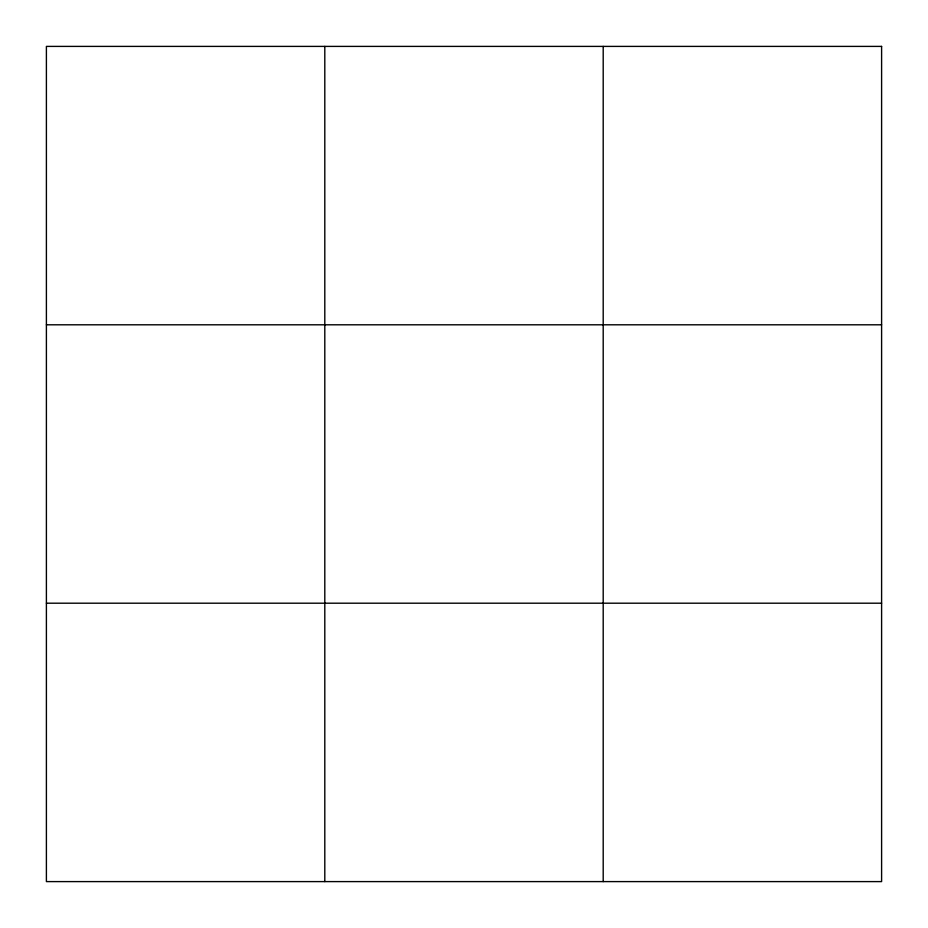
<?xml version="1.0" encoding="UTF-8"?>
<svg xmlns="http://www.w3.org/2000/svg" width="928" height="928" viewBox="0 0 928 928"><rect width="100%" height="100%" fill="white"/><g stroke="black" fill="none" stroke-linecap="round" stroke-linejoin="round"><path stroke-width="1.39" d="M46.4 324.8L881.6 324.8M46.4 603.2L881.6 603.2M603.2 46.4L603.2 881.6M324.8 46.4L324.8 881.6M881.6 46.4L46.4 46.4L46.4 881.6L881.6 881.6L881.6 46.4"/></g></svg>
